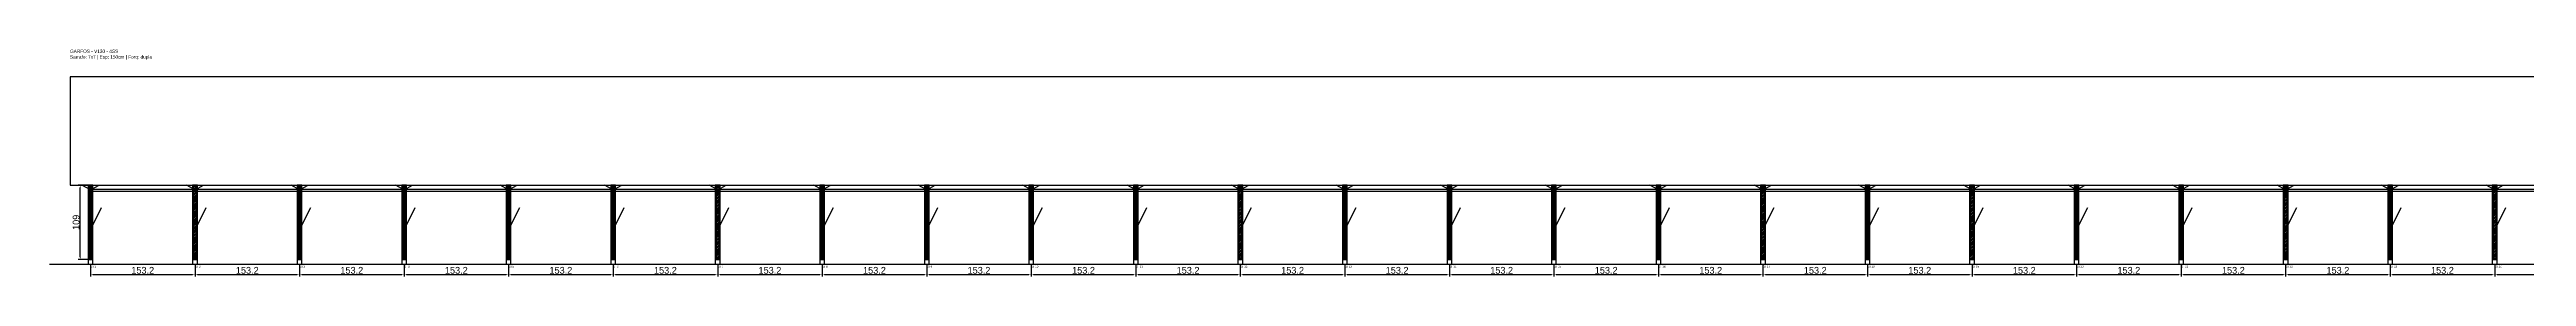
# Model space of a CAD drawing. Header units: metres. Extents: x -30 to 7290, y -25 to 308.
# Drawn here: x -30 to 3600, y -25 to 308 of the extents above; entities that cross this region are included whole.
import ezdxf

# ---------------------------------------------------------------- set-up
doc = ezdxf.new("R2010")
doc.units = ezdxf.units.M
for name, color, linetype in [('BARRA_ANCORAGEM', 1, 'Continuous'), ('COTA', 241, 'Continuous'), ('GARFOS OK', 3, 'Continuous'), ('NOME DA VIGA', 6, 'Continuous'), ('SARR_7x7', 40, 'Continuous'), ('TIRAS REESCORAMENTO', 252, 'Continuous'), ('VIGAS', 3, 'Continuous')]:
    doc.layers.add(name, color=color, linetype=linetype)
doc.dimstyles.new('EZ DXF', dxfattribs={"dimtxt": 10, "dimasz": 3.5, "dimexe": 3, "dimexo": 1.5, "dimgap": 1, "dimtad": 1, "dimdec": 1, "dimdsep": 46, "dimcen": 2.5, "dimazin": 3, "dimtfac": 1, "dimtmove": 0, "dimatfit": 3})

msp = doc.modelspace()

# ---------------------------------------------------------------- hatches: boundary and pattern name
at = {"layer": 'COTA'}
h = msp.add_hatch(dxfattribs=at)
h.set_pattern_fill('ANSI31', scale=0.5)
h.paths.add_polyline_path([(26.5, 0), (33.5, 0), (33.5, 109), (26.5, 109)])
h = msp.add_hatch(dxfattribs=at)
h.set_pattern_fill('ANSI31', scale=0.5)
h.paths.add_polyline_path([(179.68, 0), (186.68, 0), (186.68, 109), (179.68, 109)])
h = msp.add_hatch(dxfattribs=at)
h.set_pattern_fill('ANSI31', scale=0.5)
h.paths.add_polyline_path([(332.87, 0), (339.87, 0), (339.87, 109), (332.87, 109)])
h = msp.add_hatch(dxfattribs=at)
h.set_pattern_fill('ANSI31', scale=0.5)
h.paths.add_polyline_path([(486.05, 0), (493.05, 0), (493.05, 109), (486.05, 109)])
h = msp.add_hatch(dxfattribs=at)
h.set_pattern_fill('ANSI31', scale=0.5)
h.paths.add_polyline_path([(639.24, 0), (646.24, 0), (646.24, 109), (639.24, 109)])
h = msp.add_hatch(dxfattribs=at)
h.set_pattern_fill('ANSI31', scale=0.5)
h.paths.add_polyline_path([(792.42, 0), (799.42, 0), (799.42, 109), (792.42, 109)])
h = msp.add_hatch(dxfattribs=at)
h.set_pattern_fill('ANSI31', scale=0.5)
h.paths.add_polyline_path([(945.61, 0), (952.61, 0), (952.61, 109), (945.61, 109)])
h = msp.add_hatch(dxfattribs=at)
h.set_pattern_fill('ANSI31', scale=0.5)
h.paths.add_polyline_path([(1098.79, 0), (1105.79, 0), (1105.79, 109), (1098.79, 109)])
h = msp.add_hatch(dxfattribs=at)
h.set_pattern_fill('ANSI31', scale=0.5)
h.paths.add_polyline_path([(1251.97, 0), (1258.97, 0), (1258.97, 109), (1251.97, 109)])
h = msp.add_hatch(dxfattribs=at)
h.set_pattern_fill('ANSI31', scale=0.5)
h.paths.add_polyline_path([(1405.16, 0), (1412.16, 0), (1412.16, 109), (1405.16, 109)])
h = msp.add_hatch(dxfattribs=at)
h.set_pattern_fill('ANSI31', scale=0.5)
h.paths.add_polyline_path([(1558.34, 0), (1565.34, 0), (1565.34, 109), (1558.34, 109)])
h = msp.add_hatch(dxfattribs=at)
h.set_pattern_fill('ANSI31', scale=0.5)
h.paths.add_polyline_path([(1711.53, 0), (1718.53, 0), (1718.53, 109), (1711.53, 109)])
h = msp.add_hatch(dxfattribs=at)
h.set_pattern_fill('ANSI31', scale=0.5)
h.paths.add_polyline_path([(1864.71, 0), (1871.71, 0), (1871.71, 109), (1864.71, 109)])
h = msp.add_hatch(dxfattribs=at)
h.set_pattern_fill('ANSI31', scale=0.5)
h.paths.add_polyline_path([(2017.9, 0), (2024.9, 0), (2024.9, 109), (2017.9, 109)])
h = msp.add_hatch(dxfattribs=at)
h.set_pattern_fill('ANSI31', scale=0.5)
h.paths.add_polyline_path([(2171.08, 0), (2178.08, 0), (2178.08, 109), (2171.08, 109)])
h = msp.add_hatch(dxfattribs=at)
h.set_pattern_fill('ANSI31', scale=0.5)
h.paths.add_polyline_path([(2324.26, 0), (2331.26, 0), (2331.26, 109), (2324.26, 109)])
h = msp.add_hatch(dxfattribs=at)
h.set_pattern_fill('ANSI31', scale=0.5)
h.paths.add_polyline_path([(2477.45, 0), (2484.45, 0), (2484.45, 109), (2477.45, 109)])
h = msp.add_hatch(dxfattribs=at)
h.set_pattern_fill('ANSI31', scale=0.5)
h.paths.add_polyline_path([(2630.63, 0), (2637.63, 0), (2637.63, 109), (2630.63, 109)])
h = msp.add_hatch(dxfattribs=at)
h.set_pattern_fill('ANSI31', scale=0.5)
h.paths.add_polyline_path([(2783.82, 0), (2790.82, 0), (2790.82, 109), (2783.82, 109)])
h = msp.add_hatch(dxfattribs=at)
h.set_pattern_fill('ANSI31', scale=0.5)
h.paths.add_polyline_path([(2937, 0), (2944, 0), (2944, 109), (2937, 109)])
h = msp.add_hatch(dxfattribs=at)
h.set_pattern_fill('ANSI31', scale=0.5)
h.paths.add_polyline_path([(3090.19, 0), (3097.19, 0), (3097.19, 109), (3090.19, 109)])
h = msp.add_hatch(dxfattribs=at)
h.set_pattern_fill('ANSI31', scale=0.5)
h.paths.add_polyline_path([(3243.37, 0), (3250.37, 0), (3250.37, 109), (3243.37, 109)])
h = msp.add_hatch(dxfattribs=at)
h.set_pattern_fill('ANSI31', scale=0.5)
h.paths.add_polyline_path([(3396.55, 0), (3403.55, 0), (3403.55, 109), (3396.55, 109)])
h = msp.add_hatch(dxfattribs=at)
h.set_pattern_fill('ANSI31', scale=0.5)
h.paths.add_polyline_path([(3549.74, 0), (3556.74, 0), (3556.74, 109), (3549.74, 109)])

# ---------------------------------------------------------------- linework, layer by layer
at = {"layer": 'BARRA_ANCORAGEM'}
for p, q in [((30, 43.6), (46.35, 76.3)), ((183.18, 43.6), (199.53, 76.3)), ((336.37, 43.6), (352.72, 76.3)), ((489.55, 43.6), (505.9, 76.3)), ((642.74, 43.6), (659.09, 76.3)), ((795.92, 43.6), (812.27, 76.3)), ((949.11, 43.6), (965.46, 76.3)), ((1102.29, 43.6), (1118.64, 76.3)), ((1255.47, 43.6), (1271.82, 76.3)), ((1408.66, 43.6), (1425.01, 76.3)), ((1561.84, 43.6), (1578.19, 76.3)), ((1715.03, 43.6), (1731.38, 76.3)), ((1868.21, 43.6), (1884.56, 76.3)), ((2021.4, 43.6), (2037.75, 76.3)), ((2174.58, 43.6), (2190.93, 76.3)), ((2327.76, 43.6), (2344.11, 76.3)), ((2480.95, 43.6), (2497.3, 76.3)), ((2634.13, 43.6), (2650.48, 76.3)), ((2787.32, 43.6), (2803.67, 76.3)), ((2940.5, 43.6), (2956.85, 76.3)), ((3093.69, 43.6), (3110.04, 76.3)), ((3246.87, 43.6), (3263.22, 76.3)), ((3400.05, 43.6), (3416.4, 76.3)), ((3553.24, 43.6), (3569.59, 76.3))]:
    msp.add_line(p, q, dxfattribs=at)
at = {"layer": 'GARFOS OK'}
for p, q in [((30, 102), (17.5, 109)), ((17.5, 109), (42.5, 109)), ((30, 102), (42.5, 109)), ((183.18, 102), (170.68, 109)), ((170.68, 109), (195.68, 109)), ((183.18, 102), (195.68, 109)), ((336.37, 102), (323.87, 109)), ((323.87, 109), (348.87, 109)), ((336.37, 102), (348.87, 109)), ((489.55, 102), (477.05, 109)), ((477.05, 109), (502.05, 109)), ((489.55, 102), (502.05, 109)), ((642.74, 102), (630.24, 109)), ((630.24, 109), (655.24, 109)), ((642.74, 102), (655.24, 109)), ((795.92, 102), (783.42, 109)), ((783.42, 109), (808.42, 109)), ((795.92, 102), (808.42, 109)), ((949.11, 102), (936.61, 109)), ((936.61, 109), (961.61, 109)), ((949.11, 102), (961.61, 109)), ((1102.29, 102), (1089.79, 109)), ((1089.79, 109), (1114.79, 109)), ((1102.29, 102), (1114.79, 109)), ((1255.47, 102), (1242.97, 109)), ((1242.97, 109), (1267.97, 109)), ((1255.47, 102), (1267.97, 109)), ((1408.66, 102), (1396.16, 109)), ((1396.16, 109), (1421.16, 109)), ((1408.66, 102), (1421.16, 109)), ((1561.84, 102), (1549.34, 109)), ((1549.34, 109), (1574.34, 109)), ((1561.84, 102), (1574.34, 109)), ((1715.03, 102), (1702.53, 109)), ((1702.53, 109), (1727.53, 109)), ((1715.03, 102), (1727.53, 109)), ((1868.21, 102), (1855.71, 109)), ((1855.71, 109), (1880.71, 109)), ((1868.21, 102), (1880.71, 109)), ((2021.4, 102), (2008.9, 109)), ((2008.9, 109), (2033.9, 109)), ((2021.4, 102), (2033.9, 109)), ((2174.58, 102), (2162.08, 109)), ((2162.08, 109), (2187.08, 109)), ((2174.58, 102), (2187.08, 109)), ((2327.76, 102), (2315.26, 109)), ((2315.26, 109), (2340.26, 109)), ((2327.76, 102), (2340.26, 109)), ((2480.95, 102), (2468.45, 109)), ((2468.45, 109), (2493.45, 109)), ((2480.95, 102), (2493.45, 109)), ((2634.13, 102), (2621.63, 109)), ((2621.63, 109), (2646.63, 109)), ((2634.13, 102), (2646.63, 109)), ((2787.32, 102), (2774.82, 109)), ((2774.82, 109), (2799.82, 109)), ((2787.32, 102), (2799.82, 109)), ((2940.5, 102), (2928, 109)), ((2928, 109), (2953, 109)), ((2940.5, 102), (2953, 109)), ((3093.69, 102), (3081.19, 109)), ((3081.19, 109), (3106.19, 109)), ((3093.69, 102), (3106.19, 109)), ((3246.87, 102), (3234.37, 109)), ((3234.37, 109), (3259.37, 109)), ((3246.87, 102), (3259.37, 109)), ((3400.05, 102), (3387.55, 109)), ((3387.55, 109), (3412.55, 109)), ((3400.05, 102), (3412.55, 109)), ((3553.24, 102), (3540.74, 109)), ((3540.74, 109), (3565.74, 109)), ((3553.24, 102), (3565.74, 109))]:
    msp.add_line(p, q, dxfattribs=at)
at = {"layer": 'GARFOS OK', "linetype": 'CONTINUOUS'}
msp.add_line((-30, -7), (7289.66, -7), dxfattribs=at)
at = {"layer": 'GARFOS OK'}
for points in [[(26.5, 0), (33.5, 0), (33.5, 109), (26.5, 109), (26.5, 0)], [(179.68, 0), (186.68, 0), (186.68, 109), (179.68, 109), (179.68, 0)], [(332.87, 0), (339.87, 0), (339.87, 109), (332.87, 109), (332.87, 0)], [(486.05, 0), (493.05, 0), (493.05, 109), (486.05, 109), (486.05, 0)], [(639.24, 0), (646.24, 0), (646.24, 109), (639.24, 109), (639.24, 0)], [(792.42, 0), (799.42, 0), (799.42, 109), (792.42, 109), (792.42, 0)], [(945.61, 0), (952.61, 0), (952.61, 109), (945.61, 109), (945.61, 0)], [(1098.79, 0), (1105.79, 0), (1105.79, 109), (1098.79, 109), (1098.79, 0)], [(1251.97, 0), (1258.97, 0), (1258.97, 109), (1251.97, 109), (1251.97, 0)], [(1405.16, 0), (1412.16, 0), (1412.16, 109), (1405.16, 109), (1405.16, 0)], [(1558.34, 0), (1565.34, 0), (1565.34, 109), (1558.34, 109), (1558.34, 0)], [(1711.53, 0), (1718.53, 0), (1718.53, 109), (1711.53, 109), (1711.53, 0)], [(1864.71, 0), (1871.71, 0), (1871.71, 109), (1864.71, 109), (1864.71, 0)], [(2017.9, 0), (2024.9, 0), (2024.9, 109), (2017.9, 109), (2017.9, 0)], [(2171.08, 0), (2178.08, 0), (2178.08, 109), (2171.08, 109), (2171.08, 0)], [(2324.26, 0), (2331.26, 0), (2331.26, 109), (2324.26, 109), (2324.26, 0)], [(2477.45, 0), (2484.45, 0), (2484.45, 109), (2477.45, 109), (2477.45, 0)], [(2630.63, 0), (2637.63, 0), (2637.63, 109), (2630.63, 109), (2630.63, 0)], [(2783.82, 0), (2790.82, 0), (2790.82, 109), (2783.82, 109), (2783.82, 0)], [(2937, 0), (2944, 0), (2944, 109), (2937, 109), (2937, 0)], [(3090.19, 0), (3097.19, 0), (3097.19, 109), (3090.19, 109), (3090.19, 0)], [(3243.37, 0), (3250.37, 0), (3250.37, 109), (3243.37, 109), (3243.37, 0)], [(3396.55, 0), (3403.55, 0), (3403.55, 109), (3396.55, 109), (3396.55, 0)], [(3549.74, 0), (3556.74, 0), (3556.74, 109), (3549.74, 109), (3549.74, 0)]]:
    msp.add_lwpolyline(points, dxfattribs=at)
at = {"layer": 'SARR_7x7'}
for points in [[(26.5, -7), (33.5, -7), (33.5, 0), (26.5, 0), (26.5, -7)], [(179.68, -7), (186.68, -7), (186.68, 0), (179.68, 0), (179.68, -7)], [(332.87, -7), (339.87, -7), (339.87, 0), (332.87, 0), (332.87, -7)], [(486.05, -7), (493.05, -7), (493.05, 0), (486.05, 0), (486.05, -7)], [(639.24, -7), (646.24, -7), (646.24, 0), (639.24, 0), (639.24, -7)], [(792.42, -7), (799.42, -7), (799.42, 0), (792.42, 0), (792.42, -7)], [(945.61, -7), (952.61, -7), (952.61, 0), (945.61, 0), (945.61, -7)], [(1098.79, -7), (1105.79, -7), (1105.79, 0), (1098.79, 0), (1098.79, -7)], [(1251.97, -7), (1258.97, -7), (1258.97, 0), (1251.97, 0), (1251.97, -7)], [(1405.16, -7), (1412.16, -7), (1412.16, 0), (1405.16, 0), (1405.16, -7)], [(1558.34, -7), (1565.34, -7), (1565.34, 0), (1558.34, 0), (1558.34, -7)], [(1711.53, -7), (1718.53, -7), (1718.53, 0), (1711.53, 0), (1711.53, -7)], [(1864.71, -7), (1871.71, -7), (1871.71, 0), (1864.71, 0), (1864.71, -7)], [(2017.9, -7), (2024.9, -7), (2024.9, 0), (2017.9, 0), (2017.9, -7)], [(2171.08, -7), (2178.08, -7), (2178.08, 0), (2171.08, 0), (2171.08, -7)], [(2324.26, -7), (2331.26, -7), (2331.26, 0), (2324.26, 0), (2324.26, -7)], [(2477.45, -7), (2484.45, -7), (2484.45, 0), (2477.45, 0), (2477.45, -7)], [(2630.63, -7), (2637.63, -7), (2637.63, 0), (2630.63, 0), (2630.63, -7)], [(2783.82, -7), (2790.82, -7), (2790.82, 0), (2783.82, 0), (2783.82, -7)], [(2937, -7), (2944, -7), (2944, 0), (2937, 0), (2937, -7)], [(3090.19, -7), (3097.19, -7), (3097.19, 0), (3090.19, 0), (3090.19, -7)], [(3243.37, -7), (3250.37, -7), (3250.37, 0), (3243.37, 0), (3243.37, -7)], [(3396.55, -7), (3403.55, -7), (3403.55, 0), (3396.55, 0), (3396.55, -7)], [(3549.74, -7), (3556.74, -7), (3556.74, 0), (3549.74, 0), (3549.74, -7)]]:
    msp.add_lwpolyline(points, dxfattribs=at)
at = {"layer": 'TIRAS REESCORAMENTO'}
for points in [[(30, 100), (183.18, 100), (183.18, 102.5), (30, 102.5), (30, 100)], [(183.18, 100), (336.37, 100), (336.37, 102.5), (183.18, 102.5), (183.18, 100)], [(336.37, 100), (489.55, 100), (489.55, 102.5), (336.37, 102.5), (336.37, 100)], [(489.55, 100), (642.74, 100), (642.74, 102.5), (489.55, 102.5), (489.55, 100)], [(642.74, 100), (795.92, 100), (795.92, 102.5), (642.74, 102.5), (642.74, 100)], [(795.92, 100), (949.11, 100), (949.11, 102.5), (795.92, 102.5), (795.92, 100)], [(949.11, 100), (1102.29, 100), (1102.29, 102.5), (949.11, 102.5), (949.11, 100)], [(1102.29, 100), (1255.47, 100), (1255.47, 102.5), (1102.29, 102.5), (1102.29, 100)], [(1255.47, 100), (1408.66, 100), (1408.66, 102.5), (1255.47, 102.5), (1255.47, 100)], [(1408.66, 100), (1561.84, 100), (1561.84, 102.5), (1408.66, 102.5), (1408.66, 100)], [(1561.84, 100), (1715.03, 100), (1715.03, 102.5), (1561.84, 102.5), (1561.84, 100)], [(1715.03, 100), (1868.21, 100), (1868.21, 102.5), (1715.03, 102.5), (1715.03, 100)], [(1868.21, 100), (2021.4, 100), (2021.4, 102.5), (1868.21, 102.5), (1868.21, 100)], [(2021.4, 100), (2174.58, 100), (2174.58, 102.5), (2021.4, 102.5), (2021.4, 100)], [(2174.58, 100), (2327.76, 100), (2327.76, 102.5), (2174.58, 102.5), (2174.58, 100)], [(2327.76, 100), (2480.95, 100), (2480.95, 102.5), (2327.76, 102.5), (2327.76, 100)], [(2480.95, 100), (2634.13, 100), (2634.13, 102.5), (2480.95, 102.5), (2480.95, 100)], [(2634.13, 100), (2787.32, 100), (2787.32, 102.5), (2634.13, 102.5), (2634.13, 100)], [(2787.32, 100), (2940.5, 100), (2940.5, 102.5), (2787.32, 102.5), (2787.32, 100)], [(2940.5, 100), (3093.69, 100), (3093.69, 102.5), (2940.5, 102.5), (2940.5, 100)], [(3093.69, 100), (3246.87, 100), (3246.87, 102.5), (3093.69, 102.5), (3093.69, 100)], [(3246.87, 100), (3400.05, 100), (3400.05, 102.5), (3246.87, 102.5), (3246.87, 100)], [(3400.05, 100), (3553.24, 100), (3553.24, 102.5), (3400.05, 102.5), (3400.05, 100)], [(3553.24, 100), (3706.42, 100), (3706.42, 102.5), (3553.24, 102.5), (3553.24, 100)]]:
    msp.add_lwpolyline(points, dxfattribs=at)
at = {"layer": 'VIGAS'}
msp.add_lwpolyline([(0, 109), (7259.66, 109), (7259.66, 268), (0, 268), (0, 109)], dxfattribs=at)

# ---------------------------------------------------------------- texts
at = {"layer": 'NOME DA VIGA'}
for s, p in [('GF1', (30, -12)), ('GF2', (183.18, -12)), ('GF3', (336.37, -12)), ('GF4', (489.55, -12)), ('GF5', (642.74, -12)), ('GF6', (795.92, -12)), ('GF7', (949.11, -12)), ('GF8', (1102.29, -12)), ('GF9', (1255.47, -12)), ('GF10', (1408.66, -12)), ('GF11', (1561.84, -12)), ('GF12', (1715.03, -12)), ('GF13', (1868.21, -12)), ('GF14', (2021.4, -12)), ('GF15', (2174.58, -12)), ('GF16', (2327.76, -12)), ('GF17', (2480.95, -12)), ('GF18', (2634.13, -12)), ('GF19', (2787.32, -12)), ('GF20', (2940.5, -12)), ('GF21', (3093.69, -12)), ('GF22', (3246.87, -12)), ('GF23', (3400.05, -12)), ('GF24', (3553.24, -12))]:
    msp.add_text(s, height=3, dxfattribs=at).set_placement(p)
at = {"layer": 'NOME DA VIGA', "insert": (0, 293), "char_height": 5, "attachment_point": 7}
msp.add_mtext('GARFOS - V130 - 4SS\\PSarrafo: 7x7 | Esp: 150cm | Forq: dupla', dxfattribs=at)

# ---------------------------------------------------------------- dimensions: what is measured, and where the dimension line sits
at = {"layer": 'COTA'}
msp.add_linear_dim(base=(15, 0), p1=(30, 0), p2=(30, 109), angle=90, dimstyle='EZ DXF', dxfattribs=at).render()
for base, p1, p2 in [((30, -22), (30, -7), (183.18, -7)), ((183.18, -22), (183.18, -7), (336.37, -7)), ((336.37, -22), (336.37, -7), (489.55, -7)), ((489.55, -22), (489.55, -7), (642.74, -7)), ((642.74, -22), (642.74, -7), (795.92, -7)), ((795.92, -22), (795.92, -7), (949.11, -7)), ((949.11, -22), (949.11, -7), (1102.29, -7)), ((1102.29, -22), (1102.29, -7), (1255.47, -7)), ((1255.47, -22), (1255.47, -7), (1408.66, -7)), ((1408.66, -22), (1408.66, -7), (1561.84, -7)), ((1561.84, -22), (1561.84, -7), (1715.03, -7)), ((1715.03, -22), (1715.03, -7), (1868.21, -7)), ((1868.21, -22), (1868.21, -7), (2021.4, -7)), ((2021.4, -22), (2021.4, -7), (2174.58, -7)), ((2174.58, -22), (2174.58, -7), (2327.76, -7)), ((2327.76, -22), (2327.76, -7), (2480.95, -7)), ((2480.95, -22), (2480.95, -7), (2634.13, -7)), ((2634.13, -22), (2634.13, -7), (2787.32, -7)), ((2787.32, -22), (2787.32, -7), (2940.5, -7)), ((2940.5, -22), (2940.5, -7), (3093.69, -7)), ((3093.69, -22), (3093.69, -7), (3246.87, -7)), ((3246.87, -22), (3246.87, -7), (3400.05, -7)), ((3400.05, -22), (3400.05, -7), (3553.24, -7)), ((3553.24, -22), (3553.24, -7), (3706.42, -7))]:
    msp.add_linear_dim(base=base, p1=p1, p2=p2, dimstyle='EZ DXF', dxfattribs=at).render()

doc.saveas('drawing.dxf')
